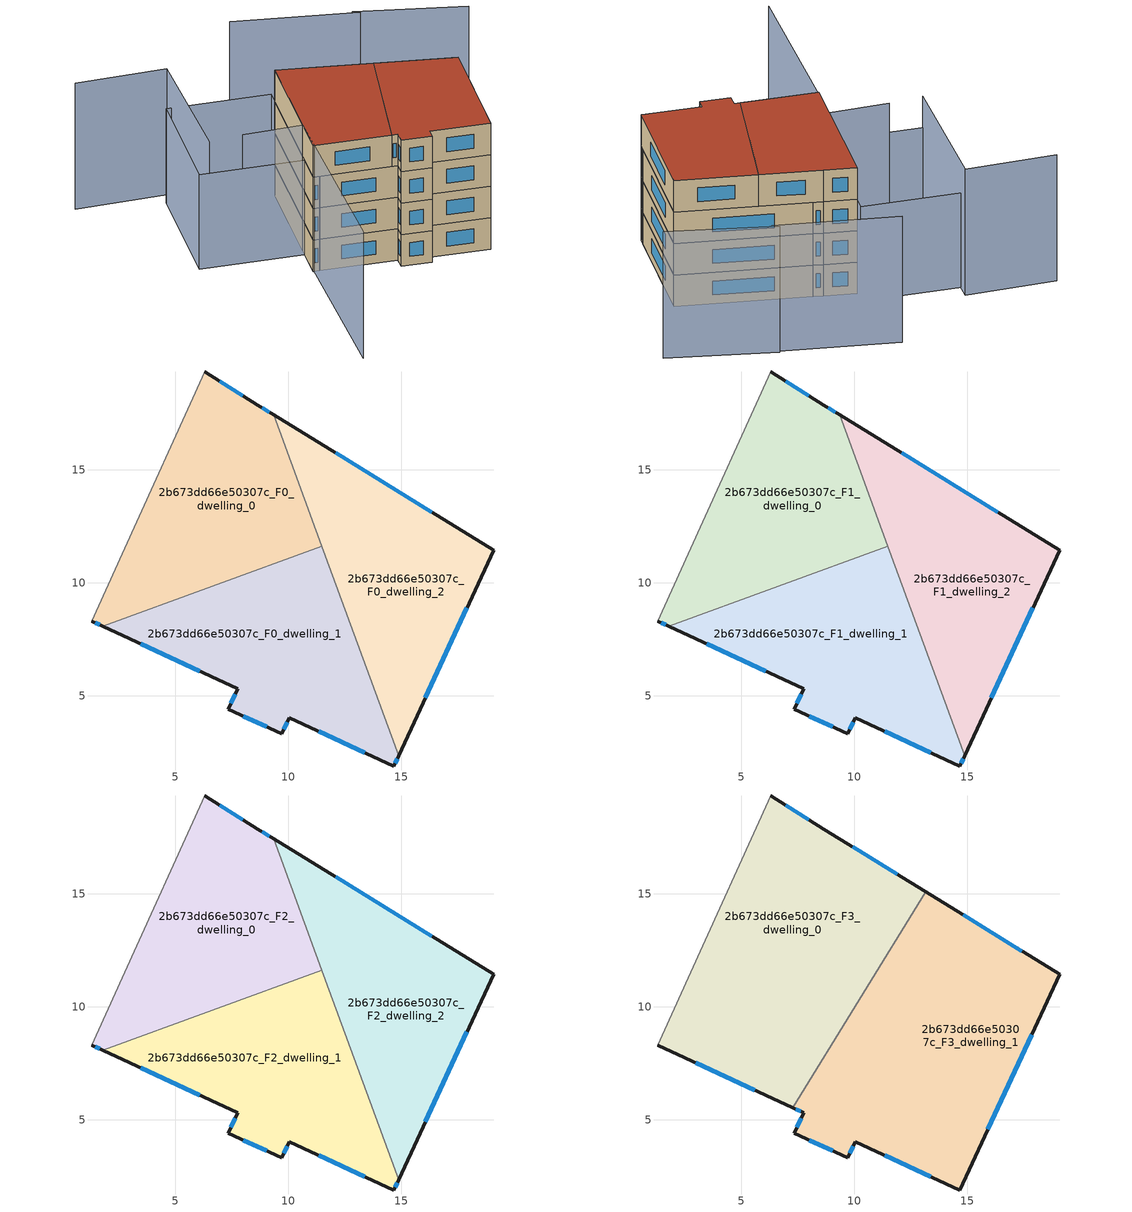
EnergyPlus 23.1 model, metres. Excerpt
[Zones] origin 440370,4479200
2b673dd66e50307c_F0_dwelling_0
 floor ground (EU_floor_Construction): 9.35,17.43 11.48,11.62 1.79,8.08 1.31,8.3 2.64,11.29 6.29,19.33 8.65,17.86 z0
 wall outside (EU_wall_Construction): 9.35,17.43 8.65,17.86 6.29,19.33 / 1.31,8.3 1.79,8.08 z0:3
 wall adiabatic (EU_wall_Construction): 6.29,19.33 2.64,11.29 1.31,8.3 z0:3
 wall to 2b673dd66e50307c_F0_dwelling_1 (EU_wall_Construction): 1.79,8.08 11.48,11.62 z0:3
 wall to 2b673dd66e50307c_F0_dwelling_2 (EU_wall_Construction): 11.48,11.62 9.35,17.43 z0:3
 window (EU_Window_Construction): 7.99,18.27 6.95,18.91 / 9.16,17.55 8.85,17.74 / 1.44,8.23 1.66,8.14 z0.84:2.16
2b673dd66e50307c_F0_dwelling_1
 floor ground (EU_floor_Construction): 11.48,11.62 14.88,2.35 14.66,1.9 10.04,4.02 9.71,3.32 7.33,4.41 7.76,5.32 1.79,8.08 z0
 wall outside (EU_wall_Construction): 1.79,8.08 7.76,5.32 7.33,4.41 9.71,3.32 10.04,4.02 14.66,1.9 14.88,2.35 z0:3
 wall to 2b673dd66e50307c_F0_dwelling_2 (EU_wall_Construction): 14.88,2.35 11.48,11.62 z0:3
 window (EU_Window_Construction): 9.8,3.52 9.95,3.82 / 8,4.1 9.04,3.63 / 7.64,5.06 7.45,4.66 / 3.47,7.3 6.08,6.09 / 14.72,2.02 14.82,2.22 / 11.34,3.42 13.37,2.49 z0.84:2.16
2b673dd66e50307c_F0_dwelling_2
 floor ground (EU_floor_Construction): 19.07,11.44 14.88,2.35 9.35,17.43 z0
 wall outside (EU_wall_Construction): 14.88,2.35 19.07,11.44 9.35,17.43 z0:3
 window (EU_Window_Construction): 16.34,13.12 12.08,15.75 / 16.05,4.9 17.89,8.89 z0.84:2.16
2b673dd66e50307c_F1_dwelling_0
 floor to 2b673dd66e50307c_F0_dwelling_0 (EU_floor_Construction): 9.35,17.43 11.48,11.62 1.79,8.08 1.31,8.3 2.64,11.29 6.29,19.33 8.65,17.86 z3
 wall outside (EU_wall_Construction): 9.35,17.43 8.65,17.86 6.29,19.33 / 1.31,8.3 1.79,8.08 z3:6
 wall adiabatic (EU_wall_Construction): 6.29,19.33 2.64,11.29 1.31,8.3 z3:6
 wall to 2b673dd66e50307c_F1_dwelling_1 (EU_wall_Construction): 1.79,8.08 11.48,11.62 z3:6
 wall to 2b673dd66e50307c_F1_dwelling_2 (EU_wall_Construction): 11.48,11.62 9.35,17.43 z3:6
 window (EU_Window_Construction): 7.99,18.27 6.95,18.91 / 9.16,17.55 8.85,17.74 / 1.44,8.23 1.66,8.14 z3.84:5.16
2b673dd66e50307c_F1_dwelling_1
 floor to 2b673dd66e50307c_F0_dwelling_1 (EU_floor_Construction): 11.48,11.62 14.88,2.35 14.66,1.9 10.04,4.02 9.71,3.32 7.33,4.41 7.76,5.32 1.79,8.08 z3
 wall outside (EU_wall_Construction): 1.79,8.08 7.76,5.32 7.33,4.41 9.71,3.32 10.04,4.02 14.66,1.9 14.88,2.35 z3:6
 wall to 2b673dd66e50307c_F1_dwelling_2 (EU_wall_Construction): 14.88,2.35 11.48,11.62 z3:6
 window (EU_Window_Construction): 9.8,3.52 9.95,3.82 / 8,4.1 9.04,3.63 / 7.64,5.06 7.45,4.66 / 3.47,7.3 6.08,6.09 / 14.72,2.02 14.82,2.22 / 11.34,3.42 13.37,2.49 z3.84:5.16
2b673dd66e50307c_F1_dwelling_2
 floor to 2b673dd66e50307c_F0_dwelling_2 (EU_floor_Construction): 19.07,11.44 14.88,2.35 9.35,17.43 z3
 wall outside (EU_wall_Construction): 14.88,2.35 19.07,11.44 9.35,17.43 z3:6
 window (EU_Window_Construction): 16.34,13.12 12.08,15.75 / 16.05,4.9 17.89,8.89 z3.84:5.16
2b673dd66e50307c_F2_dwelling_0
 floor to 2b673dd66e50307c_F1_dwelling_0 (EU_floor_Construction): 9.35,17.43 11.48,11.62 1.79,8.08 1.31,8.3 2.64,11.29 6.29,19.33 8.65,17.86 z6
 wall outside (EU_wall_Construction): 9.35,17.43 8.65,17.86 6.29,19.33 / 1.31,8.3 1.79,8.08 z6:9
 wall adiabatic (EU_wall_Construction): 6.29,19.33 2.64,11.29 1.31,8.3 z6:9
 wall to 2b673dd66e50307c_F2_dwelling_1 (EU_wall_Construction): 1.79,8.08 11.48,11.62 z6:9
 wall to 2b673dd66e50307c_F2_dwelling_2 (EU_wall_Construction): 11.48,11.62 9.35,17.43 z6:9
 window (EU_Window_Construction): 7.99,18.27 6.95,18.91 / 9.16,17.55 8.85,17.74 / 1.44,8.23 1.66,8.14 z6.84:8.16
2b673dd66e50307c_F2_dwelling_1
 floor to 2b673dd66e50307c_F1_dwelling_1 (EU_floor_Construction): 11.48,11.62 14.88,2.35 14.66,1.9 10.04,4.02 9.71,3.32 7.33,4.41 7.76,5.32 1.79,8.08 z6
 wall outside (EU_wall_Construction): 1.79,8.08 7.76,5.32 7.33,4.41 9.71,3.32 10.04,4.02 14.66,1.9 14.88,2.35 z6:9
 wall to 2b673dd66e50307c_F2_dwelling_2 (EU_wall_Construction): 14.88,2.35 11.48,11.62 z6:9
 window (EU_Window_Construction): 9.8,3.52 9.95,3.82 / 8,4.1 9.04,3.63 / 7.64,5.06 7.45,4.66 / 3.47,7.3 6.08,6.09 / 14.72,2.02 14.82,2.22 / 11.34,3.42 13.37,2.49 z6.84:8.16
2b673dd66e50307c_F2_dwelling_2
 floor to 2b673dd66e50307c_F1_dwelling_2 (EU_floor_Construction): 19.07,11.44 14.88,2.35 9.35,17.43 z6
 wall outside (EU_wall_Construction): 14.88,2.35 19.07,11.44 9.35,17.43 z6:9
 window (EU_Window_Construction): 16.34,13.12 12.08,15.75 / 16.05,4.9 17.89,8.89 z6.84:8.16
2b673dd66e50307c_F3_dwelling_0
 floor to 2b673dd66e50307c_F2_dwelling_0 (EU_floor_Construction): 9.35,17.43 11.31,12.09 10.89,11.41 1.79,8.08 1.31,8.3 2.64,11.29 6.29,19.33 8.65,17.86 z9
 floor to 2b673dd66e50307c_F2_dwelling_1 (EU_floor_Construction): 10.89,11.41 7.27,5.54 1.79,8.08 z9
 floor to 2b673dd66e50307c_F2_dwelling_2 (EU_floor_Construction): 13.16,15.08 11.31,12.09 9.35,17.43 z9
 wall outside (EU_wall_Construction): 13.16,15.08 8.65,17.86 6.29,19.33 / 1.31,8.3 7.27,5.54 z9:12
 wall adiabatic (EU_wall_Construction): 6.29,19.33 2.64,11.29 1.31,8.3 z9:12
 wall to 2b673dd66e50307c_F3_dwelling_1 (EU_wall_Construction): 7.27,5.54 13.16,15.08 z9:12
 window (EU_Window_Construction): 7.99,18.27 6.95,18.91 / 11.89,15.87 9.92,17.08 / 2.98,7.52 5.59,6.32 z9.84:11.16
 roof outside (EU_roof_Construction): 7.27,5.54 13.16,15.08 8.65,17.86 6.29,19.33 2.64,11.29 1.31,8.3 z12
2b673dd66e50307c_F3_dwelling_1
 floor to 2b673dd66e50307c_F2_dwelling_1 (EU_floor_Construction): 11.48,11.62 14.87,2.35 14.66,1.9 10.04,4.02 9.71,3.32 7.33,4.41 7.76,5.32 7.27,5.54 10.89,11.41 z9
 floor to 2b673dd66e50307c_F2_dwelling_2 (EU_floor_Construction): 19.07,11.44 14.87,2.35 11.31,12.09 13.16,15.08 z9
 floor to 2b673dd66e50307c_F2_dwelling_0 (EU_floor_Construction): 11.31,12.09 11.48,11.62 10.89,11.41 z9
 wall outside (EU_wall_Construction): 7.27,5.54 7.76,5.32 7.33,4.41 9.71,3.32 10.04,4.02 14.66,1.9 19.07,11.44 13.16,15.08 z9:12
 window (EU_Window_Construction): 7.64,5.06 7.45,4.66 / 7.41,5.48 7.62,5.38 / 17.41,12.46 14.82,14.06 / 15.9,4.58 17.83,8.76 / 11.34,3.42 13.37,2.49 / 9.8,3.52 9.95,3.82 / 8,4.1 9.04,3.63 z9.84:11.16
 roof outside (EU_roof_Construction): 14.66,1.9 19.07,11.44 13.16,15.08 7.27,5.54 7.76,5.32 7.33,4.41 9.71,3.32 10.04,4.02 z12
shading: -2.02,13.24 2.64,11.29 / 2.64,11.29 -4.02,-4.64 / -7.52,27.99 -0.35,25.06 / -0.35,25.06 -4.85,14.07 / 24.77,17.1 16.9,22.35 / 17.32,21.88 8.19,27.44 z0:12; 6.79,20.42 2.4,10.76 / 2.4,10.76 -5.63,14.41 / -5.63,14.41 -1.24,24.07 / -1.24,24.07 6.79,20.42 z0:9
[Building]
EU S2 Campaign: North Axis=0; Terrain=City; Solar Distribution=FullExterior
[Site:Location]
Madrid: Latitude=40.5; Longitude=-3.5; Time Zone=1; Elevation=609
[SizingPeriod:WeatherFileDays]
AnnualSizingPeriod: Begin Month=1; Begin Day of Month=1; End Month=12; End Day of Month=31; Day of Week for Start Day=Monday; Use Weather File Daylight Saving Period=No; Use Weather File Rain and Snow Indicators=No
[MATERIAL]
EU_InternalMass_Material: Roughness=MediumRough; Thickness=0.1; Conductivity=1; Density=1800; Specific Heat=900; Thermal Absorptance=0.9; Solar Absorptance=0.7; Visible Absorptance=0.7
[MATERIAL:NOMASS] Roughness=MediumRough; Thermal Absorptance=0.9; Solar Absorptance=0.7; Visible Absorptance=0.7
Name | Thermal Resistance
EU_wall_NoMass; EU_roof_NoMass | 2.16768
EU_floor_NoMass | 1.14339
[WINDOWMATERIAL:SIMPLEGLAZINGSYSTEM]
EU_Window_SimpleGlazing: UFactor=3.23888; Solar Heat Gain Coefficient=0.85; Visible Transmittance=0.85
[CONSTRUCTION]
EU_wall_Construction: EU_wall_NoMass
EU_roof_Construction: EU_roof_NoMass
EU_floor_Construction: EU_floor_NoMass
EU_InternalMass_Construction: EU_InternalMass_Material
EU_Window_Construction: EU_Window_SimpleGlazing
[ZONE] Type=1; Multiplier=1; Ceiling Height=autocalculate; Floor Area=autocalculate; Part of Total Floor Area=Yes
Name | Volume
2b673dd66e50307c_F0_dwelling_0; 2b673dd66e50307c_F1_dwelling_0; 2b673dd66e50307c_F2_dwelling_0 | 170.228
2b673dd66e50307c_F3_dwelling_0; 2b673dd66e50307c_F3_dwelling_1 | 255.337
2b673dd66e50307c_F0_dwelling_1; 2b673dd66e50307c_F1_dwelling_1; 2b673dd66e50307c_F2_dwelling_1 | 170.227
2b673dd66e50307c_F0_dwelling_2; 2b673dd66e50307c_F1_dwelling_2; 2b673dd66e50307c_F2_dwelling_2 | 170.223
[INTERNALMASS] Construction=EU_InternalMass_Construction
Name | Zone or ZoneList | Surface Area
2b673dd66e50307c_F0_dwelling_0_EU_InternalMass | 2b673dd66e50307c_F0_dwelling_0 | 56.7433
2b673dd66e50307c_F0_dwelling_1_EU_InternalMass | 2b673dd66e50307c_F0_dwelling_1 | 56.7417
2b673dd66e50307c_F0_dwelling_2_EU_InternalMass | 2b673dd66e50307c_F0_dwelling_2 | 56.741
2b673dd66e50307c_F1_dwelling_0_EU_InternalMass | 2b673dd66e50307c_F1_dwelling_0 | 56.7433
2b673dd66e50307c_F1_dwelling_1_EU_InternalMass | 2b673dd66e50307c_F1_dwelling_1 | 56.7417
2b673dd66e50307c_F1_dwelling_2_EU_InternalMass | 2b673dd66e50307c_F1_dwelling_2 | 56.741
2b673dd66e50307c_F2_dwelling_0_EU_InternalMass | 2b673dd66e50307c_F2_dwelling_0 | 56.7433
2b673dd66e50307c_F2_dwelling_1_EU_InternalMass | 2b673dd66e50307c_F2_dwelling_1 | 56.7417
2b673dd66e50307c_F2_dwelling_2_EU_InternalMass | 2b673dd66e50307c_F2_dwelling_2 | 56.741
2b673dd66e50307c_F3_dwelling_0_EU_InternalMass | 2b673dd66e50307c_F3_dwelling_0 | 85.1137
2b673dd66e50307c_F3_dwelling_1_EU_InternalMass | 2b673dd66e50307c_F3_dwelling_1 | 85.111
[OTHEREQUIPMENT] Fuel Type=Electricity; Design Level Calculation Method=Watts/Area; Power per Zone Floor Area=1; Fraction Latent=0; Fraction Radiant=0; Fraction Lost=0; Carbon Dioxide Generation Rate=0; EndUse Subcategory=EU_Step8_InternalGains
Name | Zone or ZoneList or Space or SpaceList | Schedule
EU_Step8_InternalGain_2b673dd66e50307c_F0_dwelling_0_f000 | 2b673dd66e50307c_F0_dwelling_0 | EU_Step8_GainSchedule_2b673dd66e50307c_F0_dwelling_0_f000
EU_Step8_InternalGain_2b673dd66e50307c_F0_dwelling_1_f000 | 2b673dd66e50307c_F0_dwelling_1 | EU_Step8_GainSchedule_2b673dd66e50307c_F0_dwelling_1_f000
EU_Step8_InternalGain_2b673dd66e50307c_F0_dwelling_2_f000 | 2b673dd66e50307c_F0_dwelling_2 | EU_Step8_GainSchedule_2b673dd66e50307c_F0_dwelling_2_f000
EU_Step8_InternalGain_2b673dd66e50307c_F1_dwelling_0_f000 | 2b673dd66e50307c_F1_dwelling_0 | EU_Step8_GainSchedule_2b673dd66e50307c_F1_dwelling_0_f000
EU_Step8_InternalGain_2b673dd66e50307c_F1_dwelling_1_f000 | 2b673dd66e50307c_F1_dwelling_1 | EU_Step8_GainSchedule_2b673dd66e50307c_F1_dwelling_1_f000
EU_Step8_InternalGain_2b673dd66e50307c_F1_dwelling_2_f000 | 2b673dd66e50307c_F1_dwelling_2 | EU_Step8_GainSchedule_2b673dd66e50307c_F1_dwelling_2_f000
EU_Step8_InternalGain_2b673dd66e50307c_F2_dwelling_0_f000 | 2b673dd66e50307c_F2_dwelling_0 | EU_Step8_GainSchedule_2b673dd66e50307c_F2_dwelling_0_f000
EU_Step8_InternalGain_2b673dd66e50307c_F2_dwelling_1_f000 | 2b673dd66e50307c_F2_dwelling_1 | EU_Step8_GainSchedule_2b673dd66e50307c_F2_dwelling_1_f000
EU_Step8_InternalGain_2b673dd66e50307c_F2_dwelling_2_f000 | 2b673dd66e50307c_F2_dwelling_2 | EU_Step8_GainSchedule_2b673dd66e50307c_F2_dwelling_2_f000
EU_Step8_InternalGain_2b673dd66e50307c_F3_dwelling_0_f000 | 2b673dd66e50307c_F3_dwelling_0 | EU_Step8_GainSchedule_2b673dd66e50307c_F3_dwelling_0_f000
EU_Step8_InternalGain_2b673dd66e50307c_F3_dwelling_1_f000 | 2b673dd66e50307c_F3_dwelling_1 | EU_Step8_GainSchedule_2b673dd66e50307c_F3_dwelling_1_f000
[ZONEVENTILATION:DESIGNFLOWRATE] Schedule=EU_AlwaysOn; Design Flow Rate Calculation Method=AirChanges/Hour; Air Changes per Hour=0.480546; Ventilation Type=Natural; Fan Pressure Rise=0; Fan Total Efficiency=1; Constant Term Coefficient=1; Temperature Term Coefficient=0; Velocity Term Coefficient=0; Velocity Squared Term Coefficient=0; Minimum Indoor Temperature=-100; Maximum Indoor Temperature=100; Delta Temperature=-100; Minimum Outdoor Temperature=-100; Maximum Outdoor Temperature=100; Maximum Wind Speed=40
Name | Zone or ZoneList or Space or SpaceList
EU_ConstantAir_2b673dd66e50307c_F0_dwelling_0 | 2b673dd66e50307c_F0_dwelling_0
EU_ConstantAir_2b673dd66e50307c_F0_dwelling_1 | 2b673dd66e50307c_F0_dwelling_1
EU_ConstantAir_2b673dd66e50307c_F0_dwelling_2 | 2b673dd66e50307c_F0_dwelling_2
EU_ConstantAir_2b673dd66e50307c_F1_dwelling_0 | 2b673dd66e50307c_F1_dwelling_0
EU_ConstantAir_2b673dd66e50307c_F1_dwelling_1 | 2b673dd66e50307c_F1_dwelling_1
EU_ConstantAir_2b673dd66e50307c_F1_dwelling_2 | 2b673dd66e50307c_F1_dwelling_2
EU_ConstantAir_2b673dd66e50307c_F2_dwelling_0 | 2b673dd66e50307c_F2_dwelling_0
EU_ConstantAir_2b673dd66e50307c_F2_dwelling_1 | 2b673dd66e50307c_F2_dwelling_1
EU_ConstantAir_2b673dd66e50307c_F2_dwelling_2 | 2b673dd66e50307c_F2_dwelling_2
EU_ConstantAir_2b673dd66e50307c_F3_dwelling_0 | 2b673dd66e50307c_F3_dwelling_0
EU_ConstantAir_2b673dd66e50307c_F3_dwelling_1 | 2b673dd66e50307c_F3_dwelling_1
[HVACTEMPLATE:THERMOSTAT] Constant Heating Setpoint=20; Constant Cooling Setpoint=50
EU_HeatOnly_2b673dd66e50307c_F0_dwelling_0; EU_HeatOnly_2b673dd66e50307c_F0_dwelling_1; EU_HeatOnly_2b673dd66e50307c_F0_dwelling_2; EU_HeatOnly_2b673dd66e50307c_F1_dwelling_0; EU_HeatOnly_2b673dd66e50307c_F1_dwelling_1; EU_HeatOnly_2b673dd66e50307c_F1_dwelling_2; EU_HeatOnly_2b673dd66e50307c_F2_dwelling_0; EU_HeatOnly_2b673dd66e50307c_F2_dwelling_1; EU_HeatOnly_2b673dd66e50307c_F2_dwelling_2; EU_HeatOnly_2b673dd66e50307c_F3_dwelling_0; EU_HeatOnly_2b673dd66e50307c_F3_dwelling_1
[HVACTEMPLATE:ZONE:IDEALLOADSAIRSYSTEM] System Availability Schedule=EU_AlwaysOn; Maximum Heating Supply Air Temperature=50; Minimum Cooling Supply Air Temperature=13; Maximum Heating Supply Air Humidity Ratio=0.0156; Minimum Cooling Supply Air Humidity Ratio=0.0077; Heating Limit=NoLimit; Cooling Limit=NoLimit; Heating Availability Schedule=EU_AlwaysOn; Cooling Availability Schedule=EU_CoolingOff; Dehumidification Control Type=ConstantSensibleHeatRatio; Cooling Sensible Heat Ratio=0.7; Dehumidification Setpoint=60; Humidification Control Type=None; Humidification Setpoint=30; Outdoor Air Method=None; Outdoor Air Flow Rate per Person=0.00944; Outdoor Air Flow Rate per Zone Floor Area=0; Outdoor Air Flow Rate per Zone=0; Demand Controlled Ventilation Type=None; Outdoor Air Economizer Type=NoEconomizer; Heat Recovery Type=None; Sensible Heat Recovery Effectiveness=0.7; Latent Heat Recovery Effectiveness=0.65
Name | Template Thermostat
2b673dd66e50307c_F0_dwelling_0 | EU_HeatOnly_2b673dd66e50307c_F0_dwelling_0
2b673dd66e50307c_F0_dwelling_1 | EU_HeatOnly_2b673dd66e50307c_F0_dwelling_1
2b673dd66e50307c_F0_dwelling_2 | EU_HeatOnly_2b673dd66e50307c_F0_dwelling_2
2b673dd66e50307c_F1_dwelling_0 | EU_HeatOnly_2b673dd66e50307c_F1_dwelling_0
2b673dd66e50307c_F1_dwelling_1 | EU_HeatOnly_2b673dd66e50307c_F1_dwelling_1
2b673dd66e50307c_F1_dwelling_2 | EU_HeatOnly_2b673dd66e50307c_F1_dwelling_2
2b673dd66e50307c_F2_dwelling_0 | EU_HeatOnly_2b673dd66e50307c_F2_dwelling_0
2b673dd66e50307c_F2_dwelling_1 | EU_HeatOnly_2b673dd66e50307c_F2_dwelling_1
2b673dd66e50307c_F2_dwelling_2 | EU_HeatOnly_2b673dd66e50307c_F2_dwelling_2
2b673dd66e50307c_F3_dwelling_0 | EU_HeatOnly_2b673dd66e50307c_F3_dwelling_0
2b673dd66e50307c_F3_dwelling_1 | EU_HeatOnly_2b673dd66e50307c_F3_dwelling_1
[SIZING:ZONE] Zone Cooling Design Supply Air Temperature Input Method=SupplyAirTemperature; Zone Cooling Design Supply Air Temperature=13; Zone Heating Design Supply Air Temperature Input Method=SupplyAirTemperature; Zone Heating Design Supply Air Temperature=50; Zone Cooling Design Supply Air Humidity Ratio=0.008; Zone Heating Design Supply Air Humidity Ratio=0.008; Cooling Design Air Flow Method=DesignDay; Cooling Design Air Flow Rate=0; Cooling Minimum Air Flow per Zone Floor Area=0.000762; Cooling Minimum Air Flow=0; Cooling Minimum Air Flow Fraction=0.2; Heating Design Air Flow Method=DesignDay; Heating Design Air Flow Rate=0; Heating Maximum Air Flow per Zone Floor Area=0.002032; Heating Maximum Air Flow=0.141576; Heating Maximum Air Flow Fraction=0.3; Account for Dedicated Outdoor Air System=No; Dedicated Outdoor Air System Control Strategy=NeutralSupplyAir; Dedicated Outdoor Air Low Setpoint Temperature for Design=autosize; Dedicated Outdoor Air High Setpoint Temperature for Design=autosize; Zone Load Sizing Method=Sensible Load Only No Latent Load; Zone Latent Cooling Design Supply Air Humidity Ratio Input Method=HumidityRatioDifference; Zone Cooling Design Supply Air Humidity Ratio Difference=0.005; Zone Latent Heating Design Supply Air Humidity Ratio Input Method=HumidityRatioDifference; Zone Humidification Design Supply Air Humidity Ratio Difference=0.005
2b673dd66e50307c_F0_dwelling_0; 2b673dd66e50307c_F0_dwelling_1; 2b673dd66e50307c_F0_dwelling_2; 2b673dd66e50307c_F1_dwelling_0; 2b673dd66e50307c_F1_dwelling_1; 2b673dd66e50307c_F1_dwelling_2; 2b673dd66e50307c_F2_dwelling_0; 2b673dd66e50307c_F2_dwelling_1; 2b673dd66e50307c_F2_dwelling_2; 2b673dd66e50307c_F3_dwelling_0; 2b673dd66e50307c_F3_dwelling_1
[SCHEDULE:CONSTANT]
Name | Hourly Value
EU_AlwaysOn | 1
EU_CoolingOff | 0
[SCHEDULE:FILE] Column Number=1; Rows to Skip at Top=0; Number of Hours of Data=8760; Column Separator=Comma; Interpolate to Timestep=No; Minutes per Item=60; Adjust Schedule for Daylight Savings=Yes
Name | File
EU_Step8_GainSchedule_2b673dd66e50307c_F0_dwelling_0_f000 | ../../schedules/2b673dd66e50307c/2b673dd66e50307c_F0_dwelling_0_f000_gain.csv
EU_Step8_GainSchedule_2b673dd66e50307c_F0_dwelling_1_f000 | ../../schedules/2b673dd66e50307c/2b673dd66e50307c_F0_dwelling_1_f000_gain.csv
EU_Step8_GainSchedule_2b673dd66e50307c_F0_dwelling_2_f000 | ../../schedules/2b673dd66e50307c/2b673dd66e50307c_F0_dwelling_2_f000_gain.csv
EU_Step8_GainSchedule_2b673dd66e50307c_F1_dwelling_0_f000 | ../../schedules/2b673dd66e50307c/2b673dd66e50307c_F1_dwelling_0_f000_gain.csv
EU_Step8_GainSchedule_2b673dd66e50307c_F1_dwelling_1_f000 | ../../schedules/2b673dd66e50307c/2b673dd66e50307c_F1_dwelling_1_f000_gain.csv
EU_Step8_GainSchedule_2b673dd66e50307c_F1_dwelling_2_f000 | ../../schedules/2b673dd66e50307c/2b673dd66e50307c_F1_dwelling_2_f000_gain.csv
EU_Step8_GainSchedule_2b673dd66e50307c_F2_dwelling_0_f000 | ../../schedules/2b673dd66e50307c/2b673dd66e50307c_F2_dwelling_0_f000_gain.csv
EU_Step8_GainSchedule_2b673dd66e50307c_F2_dwelling_1_f000 | ../../schedules/2b673dd66e50307c/2b673dd66e50307c_F2_dwelling_1_f000_gain.csv
EU_Step8_GainSchedule_2b673dd66e50307c_F2_dwelling_2_f000 | ../../schedules/2b673dd66e50307c/2b673dd66e50307c_F2_dwelling_2_f000_gain.csv
EU_Step8_GainSchedule_2b673dd66e50307c_F3_dwelling_0_f000 | ../../schedules/2b673dd66e50307c/2b673dd66e50307c_F3_dwelling_0_f000_gain.csv
EU_Step8_GainSchedule_2b673dd66e50307c_F3_dwelling_1_f000 | ../../schedules/2b673dd66e50307c/2b673dd66e50307c_F3_dwelling_1_f000_gain.csv
